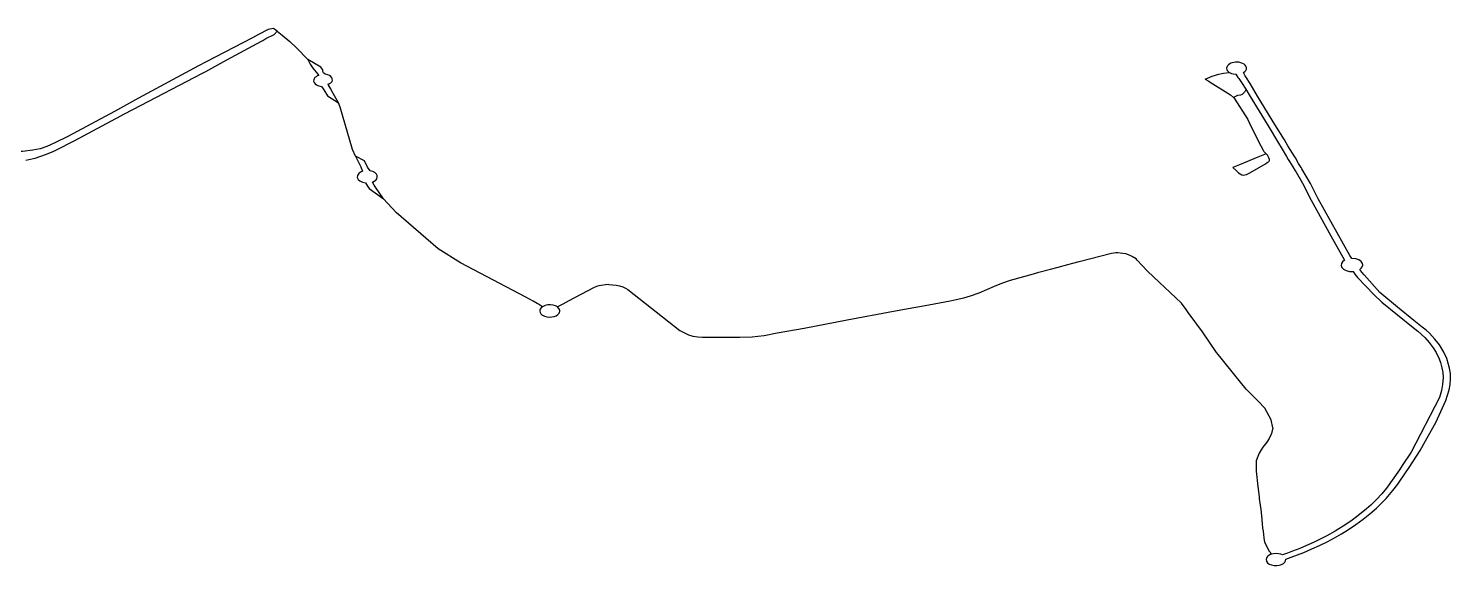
# Model space of a CAD drawing. Header units: inches. Extents: x 5.105 to 5.494, y 52.092 to 52.254.
# Drawn here: x 5.40142 to 5.43802, y 52.18229 to 52.19611 of the extents above; entities that cross this region are included whole.
import ezdxf

# ---------------------------------------------------------------- set-up
doc = ezdxf.new("R2010")
doc.units = ezdxf.units.IN
doc.header["$MEASUREMENT"] = 0

msp = doc.modelspace()

# ---------------------------------------------------------------- linework, layer by layer
for points in [[(5.407721, 52.196109), (5.407583, 52.196078), (5.40734, 52.195955), (5.407181, 52.195864)], [(5.407721, 52.196109), (5.407583, 52.196078), (5.40734, 52.195955), (5.407181, 52.195864)], [(5.407815, 52.196037), (5.407721, 52.196109)], [(5.407815, 52.196037), (5.407721, 52.196109)], [(5.407736, 52.195953), (5.407815, 52.196037)], [(5.407736, 52.195953), (5.407815, 52.196037)], [(5.407815, 52.196037), (5.407942, 52.195933), (5.40814, 52.195775), (5.408313, 52.195611), (5.408602, 52.195312)], [(5.407815, 52.196037), (5.407942, 52.195933), (5.40814, 52.195775), (5.408313, 52.195611), (5.408602, 52.195312)], [(5.407815, 52.196037), (5.407942, 52.195933), (5.40814, 52.195775), (5.408313, 52.195611), (5.408602, 52.195312)], [(5.407815, 52.196037), (5.407942, 52.195933), (5.40814, 52.195775), (5.408313, 52.195611), (5.408602, 52.195312)], [(5.407181, 52.195864), (5.405986, 52.195252), (5.405789, 52.195149), (5.404251, 52.194319), (5.40394, 52.194147)], [(5.407181, 52.195864), (5.405986, 52.195252), (5.405789, 52.195149), (5.404251, 52.194319), (5.40394, 52.194147)], [(5.406523, 52.195298), (5.407411, 52.195783)], [(5.406523, 52.195298), (5.407411, 52.195783)], [(5.407411, 52.195783), (5.407447, 52.195803), (5.407525, 52.195847), (5.407736, 52.195953)], [(5.407411, 52.195783), (5.407447, 52.195803), (5.407525, 52.195847), (5.407736, 52.195953)], [(5.408602, 52.195312), (5.408665, 52.19519), (5.408737, 52.195088), (5.408861, 52.194929), (5.408886, 52.194901)], [(5.40894, 52.195116), (5.408602, 52.195312)], [(5.40894, 52.195116), (5.408602, 52.195312)], [(5.408602, 52.195312), (5.408665, 52.19519), (5.408737, 52.195088), (5.408861, 52.194929), (5.408886, 52.194901)], [(5.404116, 52.194034), (5.405876, 52.194954), (5.405984, 52.195004), (5.406523, 52.195298)], [(5.404116, 52.194034), (5.405876, 52.194954), (5.405984, 52.195004), (5.406523, 52.195298)], [(5.408991, 52.195042), (5.40894, 52.195116)], [(5.408991, 52.195042), (5.40894, 52.195116)], [(5.40905, 52.19493), (5.40901, 52.194966), (5.40899, 52.195002), (5.408991, 52.195042)], [(5.40905, 52.19493), (5.40901, 52.194966), (5.40899, 52.195002), (5.408991, 52.195042)], [(5.43205, 52.19493), (5.432132, 52.194948), (5.432178, 52.194959), (5.432321, 52.19498)], [(5.43205, 52.19493), (5.432132, 52.194948), (5.432178, 52.194959), (5.432321, 52.19498)], [(5.432397, 52.195226), (5.432363, 52.195214), (5.432334, 52.195199), (5.432301, 52.195175), (5.432273, 52.195144), (5.432258, 52.195112), (5.432254, 52.195085), (5.432259, 52.195053), (5.43227, 52.195031), (5.432287, 52.195009), (5.432321, 52.19498)], [(5.432397, 52.195226), (5.432363, 52.195214), (5.432334, 52.195199), (5.432301, 52.195175), (5.432273, 52.195144), (5.432258, 52.195112), (5.432254, 52.195085), (5.432259, 52.195053), (5.43227, 52.195031), (5.432287, 52.195009), (5.432321, 52.19498)], [(5.432321, 52.19498), (5.432349, 52.194963), (5.432382, 52.194951), (5.432422, 52.194938), (5.43249, 52.194929)], [(5.432321, 52.19498), (5.432349, 52.194963), (5.432382, 52.194951), (5.432422, 52.194938), (5.43249, 52.194929)], [(5.432321, 52.19498), (5.432349, 52.194963), (5.432382, 52.194951), (5.432422, 52.194938), (5.43249, 52.194929)], [(5.432321, 52.19498), (5.432349, 52.194963), (5.432382, 52.194951), (5.432422, 52.194938), (5.43249, 52.194929)], [(5.432566, 52.195238), (5.432525, 52.195242), (5.432485, 52.195242), (5.432439, 52.195236), (5.432397, 52.195226)], [(5.432566, 52.195238), (5.432525, 52.195242), (5.432485, 52.195242), (5.432439, 52.195236), (5.432397, 52.195226)], [(5.43269, 52.194974), (5.432723, 52.194998), (5.432748, 52.195027), (5.432763, 52.195061), (5.432765, 52.195101), (5.432749, 52.195142), (5.432731, 52.195165), (5.432703, 52.195189), (5.432663, 52.195211), (5.432619, 52.195227), (5.432566, 52.195238)], [(5.43269, 52.194974), (5.432723, 52.194998), (5.432748, 52.195027), (5.432763, 52.195061), (5.432765, 52.195101), (5.432749, 52.195142), (5.432731, 52.195165), (5.432703, 52.195189), (5.432663, 52.195211), (5.432619, 52.195227), (5.432566, 52.195238)], [(5.433498, 52.193642), (5.433051, 52.194371), (5.432858, 52.19469), (5.432752, 52.194866), (5.432735, 52.194894), (5.43269, 52.194974)], [(5.433498, 52.193642), (5.433051, 52.194371), (5.432858, 52.19469), (5.432752, 52.194866), (5.432735, 52.194894), (5.43269, 52.194974)], [(5.408886, 52.194901), (5.408849, 52.194886), (5.408817, 52.194867), (5.40879, 52.194845), (5.408768, 52.194815), (5.408757, 52.194784), (5.408756, 52.194751), (5.408769, 52.194716), (5.408795, 52.194684)], [(5.408886, 52.194901), (5.408849, 52.194886), (5.408817, 52.194867), (5.40879, 52.194845), (5.408768, 52.194815), (5.408757, 52.194784), (5.408756, 52.194751), (5.408769, 52.194716), (5.408795, 52.194684)], [(5.408795, 52.194684), (5.408832, 52.194656), (5.40886, 52.194642), (5.408891, 52.194631), (5.408924, 52.194622), (5.408959, 52.194616)], [(5.408795, 52.194684), (5.408832, 52.194656), (5.40886, 52.194642), (5.408891, 52.194631), (5.408924, 52.194622), (5.408959, 52.194616)], [(5.408959, 52.194616), (5.409001, 52.194554), (5.409018, 52.194531), (5.409114, 52.194378)], [(5.408959, 52.194616), (5.409001, 52.194554), (5.409018, 52.194531), (5.409114, 52.194378)], [(5.40912, 52.194674), (5.409167, 52.194691), (5.409194, 52.194708), (5.409216, 52.194725), (5.409231, 52.194747), (5.409239, 52.194782), (5.409235, 52.194814), (5.409224, 52.194841), (5.409199, 52.19487), (5.40916, 52.194896), (5.409123, 52.194912), (5.40909, 52.194923), (5.40905, 52.19493)], [(5.40912, 52.194674), (5.409167, 52.194691), (5.409194, 52.194708), (5.409216, 52.194725), (5.409231, 52.194747), (5.409239, 52.194782), (5.409235, 52.194814), (5.409224, 52.194841), (5.409199, 52.19487), (5.40916, 52.194896), (5.409123, 52.194912), (5.40909, 52.194923), (5.40905, 52.19493)], [(5.40912, 52.194674), (5.409147, 52.194631)], [(5.40912, 52.194674), (5.409147, 52.194631)], [(5.409394, 52.194195), (5.409228, 52.194494), (5.409194, 52.194553), (5.409161, 52.194605), (5.409147, 52.194631)], [(5.409394, 52.194195), (5.409228, 52.194494), (5.409194, 52.194553), (5.409161, 52.194605), (5.409147, 52.194631)], [(5.431701, 52.194807), (5.431878, 52.194879), (5.431968, 52.194905), (5.43205, 52.19493)], [(5.431701, 52.194807), (5.431878, 52.194879), (5.431968, 52.194905), (5.43205, 52.19493)], [(5.431701, 52.194807), (5.431793, 52.19475), (5.43183, 52.194727), (5.43235, 52.1944), (5.432433, 52.194336)], [(5.431701, 52.194807), (5.431793, 52.19475), (5.43183, 52.194727), (5.43235, 52.1944), (5.432433, 52.194336)], [(5.43249, 52.194929), (5.432545, 52.194849), (5.432565, 52.194821), (5.432637, 52.19472), (5.432745, 52.19455)], [(5.43249, 52.194929), (5.432545, 52.194849), (5.432565, 52.194821), (5.432637, 52.19472), (5.432745, 52.19455)], [(5.43249, 52.194929), (5.432545, 52.194849), (5.432565, 52.194821), (5.432637, 52.19472), (5.432745, 52.19455)], [(5.43249, 52.194929), (5.432545, 52.194849), (5.432565, 52.194821), (5.432637, 52.19472), (5.432745, 52.19455)], [(5.409114, 52.194378), (5.409394, 52.194195)], [(5.409114, 52.194378), (5.409394, 52.194195)], [(5.432652, 52.194406), (5.432609, 52.194396), (5.432538, 52.19438), (5.432433, 52.194336)], [(5.432652, 52.194406), (5.432609, 52.194396), (5.432538, 52.19438), (5.432433, 52.194336)], [(5.432433, 52.194336), (5.432448, 52.194315), (5.4328, 52.193766), (5.432838, 52.19369), (5.433076, 52.193205), (5.433193, 52.192977), (5.433211, 52.192943), (5.433271, 52.192883)], [(5.432433, 52.194336), (5.432448, 52.194315), (5.4328, 52.193766), (5.432838, 52.19369), (5.433076, 52.193205), (5.433193, 52.192977), (5.433211, 52.192943), (5.433271, 52.192883)], [(5.432433, 52.194336), (5.432448, 52.194315), (5.4328, 52.193766), (5.432838, 52.19369), (5.433076, 52.193205), (5.433193, 52.192977), (5.433211, 52.192943), (5.433271, 52.192883)], [(5.432433, 52.194336), (5.432448, 52.194315), (5.4328, 52.193766), (5.432838, 52.19369), (5.433076, 52.193205), (5.433193, 52.192977), (5.433211, 52.192943), (5.433271, 52.192883)], [(5.432745, 52.19455), (5.432737, 52.194512), (5.432734, 52.194498), (5.432727, 52.194484), (5.432714, 52.194468), (5.4327, 52.194453), (5.432652, 52.194406)], [(5.432745, 52.19455), (5.432737, 52.194512), (5.432734, 52.194498), (5.432727, 52.194484), (5.432714, 52.194468), (5.4327, 52.194453), (5.432652, 52.194406)], [(5.432745, 52.19455), (5.432862, 52.194357), (5.433322, 52.193602)], [(5.432745, 52.19455), (5.432862, 52.194357), (5.433322, 52.193602)], [(5.403631, 52.193972), (5.402426, 52.193334)], [(5.403631, 52.193972), (5.402426, 52.193334)], [(5.402589, 52.193219), (5.403789, 52.19386)], [(5.402589, 52.193219), (5.403789, 52.19386)], [(5.40394, 52.194147), (5.403631, 52.193972)], [(5.40394, 52.194147), (5.403631, 52.193972)], [(5.403789, 52.19386), (5.403874, 52.193905), (5.404116, 52.194034)], [(5.403789, 52.19386), (5.403874, 52.193905), (5.404116, 52.194034)], [(5.409829, 52.192823), (5.409752, 52.192998), (5.409442, 52.194083), (5.409394, 52.194195)], [(5.409829, 52.192823), (5.409752, 52.192998), (5.409442, 52.194083), (5.409394, 52.194195)], [(5.409829, 52.192823), (5.409752, 52.192998), (5.409442, 52.194083), (5.409394, 52.194195)], [(5.409829, 52.192823), (5.409752, 52.192998), (5.409442, 52.194083), (5.409394, 52.194195)], [(5.433322, 52.193602), (5.433592, 52.193154)], [(5.433322, 52.193602), (5.433592, 52.193154)], [(5.433743, 52.193244), (5.433498, 52.193642)], [(5.433743, 52.193244), (5.433498, 52.193642)], [(5.401984, 52.193115), (5.401889, 52.193074), (5.401715, 52.193016), (5.401531, 52.192976), (5.401259, 52.192942), (5.40108, 52.19294), (5.400846, 52.192958)], [(5.401984, 52.193115), (5.401889, 52.193074), (5.401715, 52.193016), (5.401531, 52.192976), (5.401259, 52.192942), (5.40108, 52.19294), (5.400846, 52.192958)], [(5.402426, 52.193334), (5.402091, 52.193166), (5.401984, 52.193115)], [(5.402426, 52.193334), (5.402091, 52.193166), (5.401984, 52.193115)], [(5.402138, 52.19299), (5.402589, 52.193219)], [(5.402138, 52.19299), (5.402589, 52.193219)], [(5.433592, 52.193154), (5.433683, 52.193002)], [(5.433592, 52.193154), (5.433683, 52.193002)], [(5.433833, 52.193093), (5.433743, 52.193244)], [(5.433833, 52.193093), (5.433743, 52.193244)], [(5.401351, 52.192725), (5.401426, 52.192736), (5.401587, 52.192776), (5.401709, 52.192813), (5.401876, 52.192874), (5.402066, 52.192952), (5.402138, 52.19299)], [(5.401351, 52.192725), (5.401426, 52.192736), (5.401587, 52.192776), (5.401709, 52.192813), (5.401876, 52.192874), (5.402066, 52.192952), (5.402138, 52.19299)], [(5.409829, 52.192823), (5.409971, 52.192549), (5.409982, 52.192522), (5.410013, 52.192435)], [(5.410064, 52.192702), (5.409829, 52.192823)], [(5.410064, 52.192702), (5.409829, 52.192823)], [(5.409829, 52.192823), (5.409971, 52.192549), (5.409982, 52.192522), (5.410013, 52.192435)], [(5.433271, 52.192883), (5.433058, 52.192801), (5.432587, 52.192604), (5.432414, 52.192535)], [(5.433271, 52.192883), (5.433058, 52.192801), (5.432587, 52.192604), (5.432414, 52.192535)], [(5.433255, 52.19263), (5.433299, 52.192657), (5.433328, 52.192674), (5.43335, 52.192694), (5.433359, 52.192712), (5.433359, 52.192738), (5.43334, 52.192781), (5.433307, 52.192846), (5.433271, 52.192883)], [(5.433255, 52.19263), (5.433299, 52.192657), (5.433328, 52.192674), (5.43335, 52.192694), (5.433359, 52.192712), (5.433359, 52.192738), (5.43334, 52.192781), (5.433307, 52.192846), (5.433271, 52.192883)], [(5.433683, 52.193002), (5.433797, 52.192812)], [(5.433683, 52.193002), (5.433797, 52.192812)], [(5.433797, 52.192812), (5.433841, 52.19274)], [(5.433797, 52.192812), (5.433841, 52.19274)], [(5.43395, 52.192901), (5.433833, 52.193093)], [(5.43395, 52.192901), (5.433833, 52.193093)], [(5.433841, 52.19274), (5.433872, 52.192689)], [(5.433841, 52.19274), (5.433872, 52.192689)], [(5.433995, 52.192829), (5.43395, 52.192901)], [(5.433995, 52.192829), (5.43395, 52.192901)], [(5.434023, 52.192781), (5.433995, 52.192829)], [(5.434023, 52.192781), (5.433995, 52.192829)], [(5.434108, 52.192636), (5.434023, 52.192781)], [(5.434108, 52.192636), (5.434023, 52.192781)], [(5.410013, 52.192435), (5.409958, 52.192411), (5.409916, 52.192378), (5.409883, 52.19233), (5.409878, 52.192278), (5.409901, 52.192228), (5.409947, 52.192186), (5.410012, 52.192155), (5.41009, 52.192139)], [(5.410013, 52.192435), (5.409958, 52.192411), (5.409916, 52.192378), (5.409883, 52.19233), (5.409878, 52.192278), (5.409901, 52.192228), (5.409947, 52.192186), (5.410012, 52.192155), (5.41009, 52.192139)], [(5.410208, 52.192448), (5.410142, 52.192543), (5.410064, 52.192702)], [(5.410208, 52.192448), (5.410142, 52.192543), (5.410064, 52.192702)], [(5.410269, 52.192158), (5.410354, 52.192208), (5.410382, 52.192244), (5.410395, 52.192283), (5.410392, 52.192323), (5.410373, 52.192361), (5.410332, 52.1924), (5.410276, 52.192429), (5.410208, 52.192448)], [(5.410269, 52.192158), (5.410354, 52.192208), (5.410382, 52.192244), (5.410395, 52.192283), (5.410392, 52.192323), (5.410373, 52.192361), (5.410332, 52.1924), (5.410276, 52.192429), (5.410208, 52.192448)], [(5.432414, 52.192535), (5.432503, 52.192452), (5.432563, 52.192398), (5.432601, 52.19237), (5.432643, 52.192346), (5.432681, 52.192338), (5.432719, 52.192341), (5.432768, 52.192354), (5.432848, 52.192392), (5.433255, 52.19263)], [(5.432414, 52.192535), (5.432503, 52.192452), (5.432563, 52.192398), (5.432601, 52.19237), (5.432643, 52.192346), (5.432681, 52.192338), (5.432719, 52.192341), (5.432768, 52.192354), (5.432848, 52.192392), (5.433255, 52.19263)], [(5.433872, 52.192689), (5.433957, 52.192551)], [(5.433872, 52.192689), (5.433957, 52.192551)], [(5.433957, 52.192551), (5.434019, 52.192446)], [(5.433957, 52.192551), (5.434019, 52.192446)], [(5.434019, 52.192446), (5.434042, 52.192409)], [(5.434019, 52.192446), (5.434042, 52.192409)], [(5.434042, 52.192409), (5.434204, 52.192133), (5.434431, 52.191693)], [(5.434042, 52.192409), (5.434204, 52.192133), (5.434431, 52.191693)], [(5.434171, 52.192536), (5.434108, 52.192636)], [(5.434171, 52.192536), (5.434108, 52.192636)], [(5.434192, 52.192498), (5.434171, 52.192536)], [(5.434192, 52.192498), (5.434171, 52.192536)], [(5.434612, 52.191727), (5.434409, 52.192119), (5.434192, 52.192498)], [(5.434612, 52.191727), (5.434409, 52.192119), (5.434192, 52.192498)], [(5.41009, 52.192139), (5.410144, 52.192051), (5.410187, 52.19199)], [(5.41009, 52.192139), (5.410144, 52.192051), (5.410187, 52.19199)], [(5.41055, 52.191727), (5.410348, 52.192028), (5.410312, 52.192078), (5.410269, 52.192158)], [(5.41055, 52.191727), (5.410348, 52.192028), (5.410312, 52.192078), (5.410269, 52.192158)], [(5.410187, 52.19199), (5.41055, 52.191727)], [(5.410187, 52.19199), (5.41055, 52.191727)], [(5.414647, 52.188952), (5.414546, 52.189014), (5.41451, 52.189034), (5.414406, 52.189094), (5.414221, 52.189195), (5.412539, 52.190084), (5.411964, 52.190437), (5.410878, 52.191379), (5.41055, 52.191727)], [(5.414647, 52.188952), (5.414546, 52.189014), (5.41451, 52.189034), (5.414406, 52.189094), (5.414221, 52.189195), (5.412539, 52.190084), (5.411964, 52.190437), (5.410878, 52.191379), (5.41055, 52.191727)], [(5.414647, 52.188952), (5.414546, 52.189014), (5.41451, 52.189034), (5.414406, 52.189094), (5.414221, 52.189195), (5.412539, 52.190084), (5.411964, 52.190437), (5.410878, 52.191379), (5.41055, 52.191727)], [(5.414647, 52.188952), (5.414546, 52.189014), (5.41451, 52.189034), (5.414406, 52.189094), (5.414221, 52.189195), (5.412539, 52.190084), (5.411964, 52.190437), (5.410878, 52.191379), (5.41055, 52.191727)], [(5.434431, 52.191693), (5.434936, 52.190776), (5.435214, 52.190286), (5.435246, 52.190227), (5.43529, 52.190149)], [(5.434431, 52.191693), (5.434936, 52.190776), (5.435214, 52.190286), (5.435246, 52.190227), (5.43529, 52.190149)], [(5.435479, 52.190193), (5.435424, 52.190268), (5.434612, 52.191727)], [(5.435479, 52.190193), (5.435424, 52.190268), (5.434612, 52.191727)], [(5.42415, 52.188922), (5.424258, 52.188941), (5.424589, 52.189004), (5.425136, 52.189107), (5.425296, 52.189137), (5.425493, 52.189182), (5.425661, 52.18923), (5.425887, 52.189312), (5.426282, 52.18948), (5.426471, 52.189557), (5.426692, 52.189635), (5.42728, 52.189799), (5.42742, 52.189838), (5.427717, 52.189918), (5.427916, 52.189971), (5.428164, 52.190039), (5.428299, 52.190075), (5.42846, 52.190118), (5.429294, 52.190325), (5.429353, 52.190337), (5.429404, 52.190342), (5.429451, 52.190344), (5.429515, 52.19034), (5.429585, 52.19033), (5.42965, 52.190317), (5.429719, 52.190298), (5.429777, 52.190271), (5.429834, 52.190241), (5.42986, 52.190225)], [(5.42415, 52.188922), (5.424258, 52.188941), (5.424589, 52.189004), (5.425136, 52.189107), (5.425296, 52.189137), (5.425493, 52.189182), (5.425661, 52.18923), (5.425887, 52.189312), (5.426282, 52.18948), (5.426471, 52.189557), (5.426692, 52.189635), (5.42728, 52.189799), (5.42742, 52.189838), (5.427717, 52.189918), (5.427916, 52.189971), (5.428164, 52.190039), (5.428299, 52.190075), (5.42846, 52.190118), (5.429294, 52.190325), (5.429353, 52.190337), (5.429404, 52.190342), (5.429451, 52.190344), (5.429515, 52.19034), (5.429585, 52.19033), (5.42965, 52.190317), (5.429719, 52.190298), (5.429777, 52.190271), (5.429834, 52.190241), (5.42986, 52.190225)], [(5.42415, 52.188922), (5.424258, 52.188941), (5.424589, 52.189004), (5.425136, 52.189107), (5.425296, 52.189137), (5.425493, 52.189182), (5.425661, 52.18923), (5.425887, 52.189312), (5.426282, 52.18948), (5.426471, 52.189557), (5.426692, 52.189635), (5.42728, 52.189799), (5.42742, 52.189838), (5.427717, 52.189918), (5.427916, 52.189971), (5.428164, 52.190039), (5.428299, 52.190075), (5.42846, 52.190118), (5.429294, 52.190325), (5.429353, 52.190337), (5.429404, 52.190342), (5.429451, 52.190344), (5.429515, 52.19034), (5.429585, 52.19033), (5.42965, 52.190317), (5.429719, 52.190298), (5.429777, 52.190271), (5.429834, 52.190241), (5.42986, 52.190225)], [(5.42415, 52.188922), (5.424258, 52.188941), (5.424589, 52.189004), (5.425136, 52.189107), (5.425296, 52.189137), (5.425493, 52.189182), (5.425661, 52.18923), (5.425887, 52.189312), (5.426282, 52.18948), (5.426471, 52.189557), (5.426692, 52.189635), (5.42728, 52.189799), (5.42742, 52.189838), (5.427717, 52.189918), (5.427916, 52.189971), (5.428164, 52.190039), (5.428299, 52.190075), (5.42846, 52.190118), (5.429294, 52.190325), (5.429353, 52.190337), (5.429404, 52.190342), (5.429451, 52.190344), (5.429515, 52.19034), (5.429585, 52.19033), (5.42965, 52.190317), (5.429719, 52.190298), (5.429777, 52.190271), (5.429834, 52.190241), (5.42986, 52.190225)], [(5.430797, 52.189319), (5.430377, 52.189708), (5.430212, 52.189876), (5.429956, 52.190149), (5.429923, 52.190181), (5.429887, 52.190209), (5.42986, 52.190225)], [(5.430797, 52.189319), (5.430377, 52.189708), (5.430212, 52.189876), (5.429956, 52.190149), (5.429923, 52.190181), (5.429887, 52.190209), (5.42986, 52.190225)], [(5.430797, 52.189319), (5.430377, 52.189708), (5.430212, 52.189876), (5.429956, 52.190149), (5.429923, 52.190181), (5.429887, 52.190209), (5.42986, 52.190225)], [(5.430797, 52.189319), (5.430377, 52.189708), (5.430212, 52.189876), (5.429956, 52.190149), (5.429923, 52.190181), (5.429887, 52.190209), (5.42986, 52.190225)], [(5.435682, 52.189908), (5.435721, 52.189942), (5.435747, 52.18998), (5.435756, 52.190022), (5.435749, 52.190063), (5.435714, 52.190114), (5.435654, 52.190156), (5.435576, 52.190184), (5.435479, 52.190193)], [(5.435682, 52.189908), (5.435721, 52.189942), (5.435747, 52.18998), (5.435756, 52.190022), (5.435749, 52.190063), (5.435714, 52.190114), (5.435654, 52.190156), (5.435576, 52.190184), (5.435479, 52.190193)], [(5.43529, 52.190149), (5.435238, 52.19011), (5.435208, 52.190063), (5.435201, 52.190013), (5.435219, 52.189963), (5.435261, 52.189918), (5.435331, 52.18988), (5.435416, 52.189858), (5.435509, 52.189855)], [(5.43529, 52.190149), (5.435238, 52.19011), (5.435208, 52.190063), (5.435201, 52.190013), (5.435219, 52.189963), (5.435261, 52.189918), (5.435331, 52.18988), (5.435416, 52.189858), (5.435509, 52.189855)], [(5.435509, 52.189855), (5.435556, 52.189788), (5.43562, 52.189707), (5.436044, 52.189262), (5.436253, 52.189069)], [(5.435509, 52.189855), (5.435556, 52.189788), (5.43562, 52.189707), (5.436044, 52.189262), (5.436253, 52.189069)], [(5.437291, 52.18843), (5.437074, 52.188601), (5.436653, 52.188936), (5.436197, 52.189316), (5.435795, 52.189769), (5.435733, 52.189837), (5.435682, 52.189908)], [(5.437291, 52.18843), (5.437074, 52.188601), (5.436653, 52.188936), (5.436197, 52.189316), (5.435795, 52.189769), (5.435733, 52.189837), (5.435682, 52.189908)], [(5.41635, 52.189523), (5.416264, 52.189517), (5.41616, 52.189501), (5.416099, 52.189488), (5.416035, 52.189468), (5.415958, 52.189439), (5.415326, 52.189102), (5.415167, 52.189019), (5.415132, 52.189001), (5.415029, 52.188946)], [(5.41635, 52.189523), (5.416264, 52.189517), (5.41616, 52.189501), (5.416099, 52.189488), (5.416035, 52.189468), (5.415958, 52.189439), (5.415326, 52.189102), (5.415167, 52.189019), (5.415132, 52.189001), (5.415029, 52.188946)], [(5.41635, 52.189523), (5.416264, 52.189517), (5.41616, 52.189501), (5.416099, 52.189488), (5.416035, 52.189468), (5.415958, 52.189439), (5.415326, 52.189102), (5.415167, 52.189019), (5.415132, 52.189001), (5.415029, 52.188946)], [(5.41635, 52.189523), (5.416264, 52.189517), (5.41616, 52.189501), (5.416099, 52.189488), (5.416035, 52.189468), (5.415958, 52.189439), (5.415326, 52.189102), (5.415167, 52.189019), (5.415132, 52.189001), (5.415029, 52.188946)], [(5.41635, 52.189523), (5.416446, 52.189516), (5.416538, 52.189506), (5.41663, 52.189486), (5.416713, 52.18946), (5.416783, 52.189428), (5.416845, 52.189397)], [(5.41635, 52.189523), (5.416446, 52.189516), (5.416538, 52.189506), (5.41663, 52.189486), (5.416713, 52.18946), (5.416783, 52.189428), (5.416845, 52.189397)], [(5.41635, 52.189523), (5.416446, 52.189516), (5.416538, 52.189506), (5.41663, 52.189486), (5.416713, 52.18946), (5.416783, 52.189428), (5.416845, 52.189397)], [(5.41635, 52.189523), (5.416446, 52.189516), (5.416538, 52.189506), (5.41663, 52.189486), (5.416713, 52.18946), (5.416783, 52.189428), (5.416845, 52.189397)], [(5.416845, 52.189397), (5.418181, 52.18834), (5.4184, 52.188229), (5.418514, 52.188195), (5.418641, 52.188176), (5.41876, 52.188167), (5.418811, 52.188166), (5.419725, 52.188166), (5.42004, 52.188179), (5.420187, 52.188193), (5.42035, 52.188215), (5.420688, 52.188277), (5.421378, 52.188401), (5.422492, 52.188616), (5.42368, 52.188834), (5.42383, 52.188862), (5.42415, 52.188922)], [(5.416845, 52.189397), (5.418181, 52.18834), (5.4184, 52.188229), (5.418514, 52.188195), (5.418641, 52.188176), (5.41876, 52.188167), (5.418811, 52.188166), (5.419725, 52.188166), (5.42004, 52.188179), (5.420187, 52.188193), (5.42035, 52.188215), (5.420688, 52.188277), (5.421378, 52.188401), (5.422492, 52.188616), (5.42368, 52.188834), (5.42383, 52.188862), (5.42415, 52.188922)], [(5.416845, 52.189397), (5.418181, 52.18834), (5.4184, 52.188229), (5.418514, 52.188195), (5.418641, 52.188176), (5.41876, 52.188167), (5.418811, 52.188166), (5.419725, 52.188166), (5.42004, 52.188179), (5.420187, 52.188193), (5.42035, 52.188215), (5.420688, 52.188277), (5.421378, 52.188401), (5.422492, 52.188616), (5.42368, 52.188834), (5.42383, 52.188862), (5.42415, 52.188922)], [(5.416845, 52.189397), (5.418181, 52.18834), (5.4184, 52.188229), (5.418514, 52.188195), (5.418641, 52.188176), (5.41876, 52.188167), (5.418811, 52.188166), (5.419725, 52.188166), (5.42004, 52.188179), (5.420187, 52.188193), (5.42035, 52.188215), (5.420688, 52.188277), (5.421378, 52.188401), (5.422492, 52.188616), (5.42368, 52.188834), (5.42383, 52.188862), (5.42415, 52.188922)], [(5.431093, 52.189044), (5.430797, 52.189319)], [(5.431093, 52.189044), (5.430797, 52.189319)], [(5.431093, 52.189044), (5.430797, 52.189319)], [(5.431093, 52.189044), (5.430797, 52.189319)], [(5.414647, 52.188952), (5.414615, 52.188926), (5.414588, 52.188893), (5.414581, 52.188875), (5.414577, 52.188835), (5.414586, 52.188801), (5.414607, 52.188766), (5.414639, 52.188737)], [(5.414647, 52.188952), (5.414615, 52.188926), (5.414588, 52.188893), (5.414581, 52.188875), (5.414577, 52.188835), (5.414586, 52.188801), (5.414607, 52.188766), (5.414639, 52.188737)], [(5.414639, 52.188737), (5.41465, 52.188732), (5.414698, 52.188708), (5.414757, 52.188692), (5.41482, 52.188685), (5.414886, 52.188688)], [(5.414639, 52.188737), (5.41465, 52.188732), (5.414698, 52.188708), (5.414757, 52.188692), (5.41482, 52.188685), (5.414886, 52.188688)], [(5.415029, 52.188946), (5.41498, 52.188972), (5.414917, 52.188992), (5.414851, 52.189), (5.414782, 52.188996), (5.414719, 52.188983), (5.414647, 52.188952)], [(5.415029, 52.188946), (5.41498, 52.188972), (5.414917, 52.188992), (5.414851, 52.189), (5.414782, 52.188996), (5.414719, 52.188983), (5.414647, 52.188952)], [(5.414886, 52.188688), (5.414944, 52.1887), (5.414997, 52.188721), (5.415042, 52.188749), (5.415072, 52.188784), (5.415083, 52.188809)], [(5.414886, 52.188688), (5.414944, 52.1887), (5.414997, 52.188721), (5.415042, 52.188749), (5.415072, 52.188784), (5.415083, 52.188809)], [(5.415083, 52.188809), (5.415089, 52.188825), (5.415088, 52.188867), (5.415067, 52.188909), (5.415029, 52.188946)], [(5.415083, 52.188809), (5.415089, 52.188825), (5.415088, 52.188867), (5.415067, 52.188909), (5.415029, 52.188946)], [(5.433442, 52.185834), (5.433401, 52.186043), (5.433238, 52.186346), (5.433065, 52.186521), (5.43276, 52.18683), (5.432464, 52.187187), (5.432112, 52.187626), (5.432037, 52.187722), (5.431997, 52.18777), (5.431631, 52.188307), (5.431268, 52.188805), (5.431216, 52.188876), (5.431093, 52.189044)], [(5.433442, 52.185834), (5.433401, 52.186043), (5.433238, 52.186346), (5.433065, 52.186521), (5.43276, 52.18683), (5.432464, 52.187187), (5.432112, 52.187626), (5.432037, 52.187722), (5.431997, 52.18777), (5.431631, 52.188307), (5.431268, 52.188805), (5.431216, 52.188876), (5.431093, 52.189044)], [(5.433442, 52.185834), (5.433401, 52.186043), (5.433238, 52.186346), (5.433065, 52.186521), (5.43276, 52.18683), (5.432464, 52.187187), (5.432112, 52.187626), (5.432037, 52.187722), (5.431997, 52.18777), (5.431631, 52.188307), (5.431268, 52.188805), (5.431216, 52.188876), (5.431093, 52.189044)], [(5.433442, 52.185834), (5.433401, 52.186043), (5.433238, 52.186346), (5.433065, 52.186521), (5.43276, 52.18683), (5.432464, 52.187187), (5.432112, 52.187626), (5.432037, 52.187722), (5.431997, 52.18777), (5.431631, 52.188307), (5.431268, 52.188805), (5.431216, 52.188876), (5.431093, 52.189044)], [(5.436253, 52.189069), (5.437056, 52.188421), (5.437176, 52.188322)], [(5.436253, 52.189069), (5.437056, 52.188421), (5.437176, 52.188322)], [(5.437391, 52.18835), (5.437291, 52.18843)], [(5.437391, 52.18835), (5.437291, 52.18843)], [(5.437918, 52.187618), (5.437846, 52.187781), (5.437731, 52.187974), (5.437614, 52.18812), (5.437475, 52.188271), (5.437391, 52.18835)], [(5.437918, 52.187618), (5.437846, 52.187781), (5.437731, 52.187974), (5.437614, 52.18812), (5.437475, 52.188271), (5.437391, 52.18835)], [(5.437176, 52.188322), (5.437358, 52.18816), (5.437468, 52.18803), (5.43757, 52.187897), (5.437645, 52.187775), (5.437722, 52.187615), (5.437759, 52.187516), (5.437796, 52.187376), (5.437815, 52.187262), (5.437825, 52.18713), (5.437812, 52.186949), (5.437784, 52.1868), (5.437733, 52.186613), (5.437001, 52.185214), (5.436776, 52.184871)], [(5.437176, 52.188322), (5.437358, 52.18816), (5.437468, 52.18803), (5.43757, 52.187897), (5.437645, 52.187775), (5.437722, 52.187615), (5.437759, 52.187516), (5.437796, 52.187376), (5.437815, 52.187262), (5.437825, 52.18713), (5.437812, 52.186949), (5.437784, 52.1868), (5.437733, 52.186613), (5.437001, 52.185214), (5.436776, 52.184871)], [(5.436949, 52.184817), (5.437233, 52.185253), (5.437376, 52.1855), (5.437637, 52.185977), (5.437898, 52.186536), (5.437982, 52.186811), (5.43801, 52.186951), (5.438018, 52.187092), (5.438013, 52.187238), (5.437993, 52.187369), (5.437967, 52.187466), (5.437918, 52.187618)], [(5.436949, 52.184817), (5.437233, 52.185253), (5.437376, 52.1855), (5.437637, 52.185977), (5.437898, 52.186536), (5.437982, 52.186811), (5.43801, 52.186951), (5.438018, 52.187092), (5.438013, 52.187238), (5.437993, 52.187369), (5.437967, 52.187466), (5.437918, 52.187618)], [(5.433442, 52.185834), (5.433412, 52.185693), (5.433347, 52.185559), (5.433285, 52.185465), (5.433185, 52.185342), (5.433141, 52.185274), (5.433088, 52.185186), (5.433054, 52.185103), (5.433018, 52.184987), (5.433012, 52.184937), (5.433014, 52.184775), (5.433017, 52.184725), (5.433061, 52.184329), (5.433092, 52.184065), (5.433096, 52.184015), (5.433118, 52.183847), (5.433137, 52.183738), (5.433156, 52.183574), (5.433169, 52.183376), (5.433182, 52.18326)], [(5.433442, 52.185834), (5.433412, 52.185693), (5.433347, 52.185559), (5.433285, 52.185465), (5.433185, 52.185342), (5.433141, 52.185274), (5.433088, 52.185186), (5.433054, 52.185103), (5.433018, 52.184987), (5.433012, 52.184937), (5.433014, 52.184775), (5.433017, 52.184725), (5.433061, 52.184329), (5.433092, 52.184065), (5.433096, 52.184015), (5.433118, 52.183847), (5.433137, 52.183738), (5.433156, 52.183574), (5.433169, 52.183376), (5.433182, 52.18326)], [(5.433442, 52.185834), (5.433412, 52.185693), (5.433347, 52.185559), (5.433285, 52.185465), (5.433185, 52.185342), (5.433141, 52.185274), (5.433088, 52.185186), (5.433054, 52.185103), (5.433018, 52.184987), (5.433012, 52.184937), (5.433014, 52.184775), (5.433017, 52.184725), (5.433061, 52.184329), (5.433092, 52.184065), (5.433096, 52.184015), (5.433118, 52.183847), (5.433137, 52.183738), (5.433156, 52.183574), (5.433169, 52.183376), (5.433182, 52.18326)], [(5.433442, 52.185834), (5.433412, 52.185693), (5.433347, 52.185559), (5.433285, 52.185465), (5.433185, 52.185342), (5.433141, 52.185274), (5.433088, 52.185186), (5.433054, 52.185103), (5.433018, 52.184987), (5.433012, 52.184937), (5.433014, 52.184775), (5.433017, 52.184725), (5.433061, 52.184329), (5.433092, 52.184065), (5.433096, 52.184015), (5.433118, 52.183847), (5.433137, 52.183738), (5.433156, 52.183574), (5.433169, 52.183376), (5.433182, 52.18326)], [(5.4367, 52.184759), (5.436372, 52.184289), (5.436249, 52.184143), (5.436111, 52.183992), (5.435963, 52.183849), (5.435803, 52.183711), (5.435685, 52.183615), (5.435629, 52.183571), (5.435449, 52.183438), (5.435255, 52.183309), (5.435142, 52.183239), (5.435047, 52.18318), (5.43483, 52.183059), (5.434611, 52.182946), (5.434509, 52.182897), (5.434372, 52.182835), (5.434237, 52.182777), (5.434136, 52.182734), (5.433952, 52.182664), (5.43382, 52.182616), (5.43369, 52.182567)], [(5.4367, 52.184759), (5.436372, 52.184289), (5.436249, 52.184143), (5.436111, 52.183992), (5.435963, 52.183849), (5.435803, 52.183711), (5.435685, 52.183615), (5.435629, 52.183571), (5.435449, 52.183438), (5.435255, 52.183309), (5.435142, 52.183239), (5.435047, 52.18318), (5.43483, 52.183059), (5.434611, 52.182946), (5.434509, 52.182897), (5.434372, 52.182835), (5.434237, 52.182777), (5.434136, 52.182734), (5.433952, 52.182664), (5.43382, 52.182616), (5.43369, 52.182567)], [(5.433776, 52.182458), (5.433914, 52.182513), (5.434241, 52.182633), (5.434446, 52.182721), (5.434648, 52.182812), (5.434841, 52.182906), (5.43503, 52.183007), (5.435211, 52.18311), (5.435389, 52.18322), (5.435582, 52.18335), (5.435769, 52.183488), (5.435943, 52.183627), (5.436109, 52.183772), (5.436265, 52.183921), (5.436359, 52.184019), (5.436407, 52.18407), (5.436535, 52.184222), (5.436659, 52.184384), (5.436876, 52.184703)], [(5.433776, 52.182458), (5.433914, 52.182513), (5.434241, 52.182633), (5.434446, 52.182721), (5.434648, 52.182812), (5.434841, 52.182906), (5.43503, 52.183007), (5.435211, 52.18311), (5.435389, 52.18322), (5.435582, 52.18335), (5.435769, 52.183488), (5.435943, 52.183627), (5.436109, 52.183772), (5.436265, 52.183921), (5.436359, 52.184019), (5.436407, 52.18407), (5.436535, 52.184222), (5.436659, 52.184384), (5.436876, 52.184703)], [(5.436776, 52.184871), (5.4367, 52.184759)], [(5.436776, 52.184871), (5.4367, 52.184759)], [(5.436876, 52.184703), (5.436949, 52.184817)], [(5.436876, 52.184703), (5.436949, 52.184817)], [(5.433182, 52.18326), (5.433192, 52.183178), (5.433208, 52.183006), (5.433232, 52.182897)], [(5.433182, 52.18326), (5.433192, 52.183178), (5.433208, 52.183006), (5.433232, 52.182897)], [(5.433182, 52.18326), (5.433192, 52.183178), (5.433208, 52.183006), (5.433232, 52.182897)], [(5.433182, 52.18326), (5.433192, 52.183178), (5.433208, 52.183006), (5.433232, 52.182897)], [(5.433232, 52.182897), (5.433348, 52.182666)], [(5.433232, 52.182897), (5.433348, 52.182666)], [(5.433232, 52.182897), (5.433348, 52.182666)], [(5.433232, 52.182897), (5.433348, 52.182666)], [(5.433415, 52.182591), (5.433392, 52.182583), (5.433351, 52.182564), (5.433307, 52.18253), (5.433279, 52.182491), (5.433269, 52.182448)], [(5.433415, 52.182591), (5.433392, 52.182583), (5.433351, 52.182564), (5.433307, 52.18253), (5.433279, 52.182491), (5.433269, 52.182448)], [(5.433348, 52.182666), (5.433415, 52.182591)], [(5.433348, 52.182666), (5.433415, 52.182591)], [(5.433348, 52.182666), (5.433415, 52.182591)], [(5.433348, 52.182666), (5.433415, 52.182591)], [(5.43369, 52.182567), (5.433647, 52.182584), (5.433591, 52.182599), (5.433522, 52.182604), (5.43346, 52.1826), (5.433415, 52.182591)], [(5.43369, 52.182567), (5.433647, 52.182584), (5.433591, 52.182599), (5.433522, 52.182604), (5.43346, 52.1826), (5.433415, 52.182591)], [(5.433269, 52.182448), (5.43328, 52.182405), (5.433309, 52.182365), (5.433353, 52.182333)], [(5.433269, 52.182448), (5.43328, 52.182405), (5.433309, 52.182365), (5.433353, 52.182333)], [(5.433353, 52.182333), (5.433411, 52.18231), (5.433479, 52.182296), (5.433543, 52.182295), (5.433609, 52.182303), (5.433641, 52.182312), (5.43367, 52.182322), (5.433714, 52.182347), (5.43375, 52.182381), (5.433771, 52.182419), (5.433776, 52.182458)], [(5.433353, 52.182333), (5.433411, 52.18231), (5.433479, 52.182296), (5.433543, 52.182295), (5.433609, 52.182303), (5.433641, 52.182312), (5.43367, 52.182322), (5.433714, 52.182347), (5.43375, 52.182381), (5.433771, 52.182419), (5.433776, 52.182458)]]:
    msp.add_lwpolyline(points)

doc.saveas('drawing.dxf')
